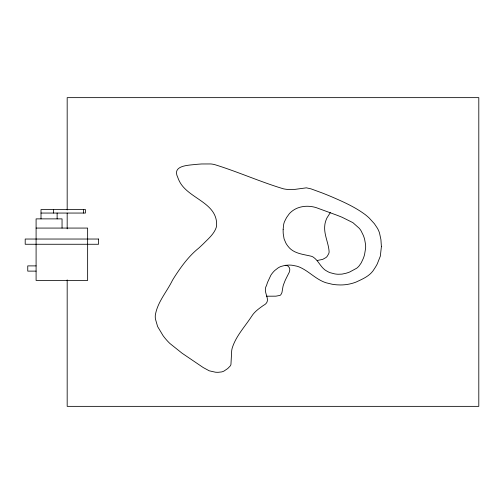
<?xml version="1.0" encoding="UTF-8"?>
<svg xmlns="http://www.w3.org/2000/svg" width="504" height="504" viewBox="0 0 504 504"><rect width="100%" height="100%" fill="white"/><g stroke="black" fill="none" stroke-linecap="round" stroke-linejoin="round"><path stroke-width="0.76" d="M330.479 212.367L326.989 217.86A26.334 26.334 0 0 0 325.773 220.859L325.225 222.755A19.013 19.013 0 0 0 324.853 224.809C323.492 234.19 328.69 242.833 329.125 251.981A7.27 7.27 0 0 1 328.69 253.726L327.26 256.227A8.94 8.94 0 0 1 325.943 257.569L322.654 259.402L317.243 260.48M41.007 213.053L85.453 213.053L85.46 209.563L41.007 209.563L41.007 218.875M36.093 228.073L87.639 228.073L87.639 280.457L36.093 280.457L36.093 218.875L62.049 218.875L62.049 228.073M36.093 265.892L27.752 265.892L27.752 271.12L36.093 271.12M266.503 296.201L275.921 296.169L279.934 295.42A3.667 3.667 0 0 0 280.917 294.613L281.95 292.559L282.971 286.644A21.351 21.351 0 0 1 283.475 284.785L284.949 280.974A68.689 68.689 0 0 1 286.159 278.372L289.309 272.128L289.781 270.062A6.224 6.224 0 0 0 289.699 268.934L289.523 268.21A3.887 3.887 0 0 0 289.183 267.454L287.74 265.829L285.68 265.375A40.553 40.553 0 0 0 285.233 265.343M83.437 209.563L83.437 213.053M67.177 209.973L67.177 97.644L478.8 97.644L478.8 406.356L67.177 406.356L67.177 279.884M67.177 213.116L67.177 228.829M57.128 213.053L57.128 218.875M53.632 209.563L53.632 213.053M381.389 246.645L380.35 256.108L377.269 263.92A52.542 52.542 0 0 1 374.144 269.142C370.276 275.814 362.893 278.888 356.252 281.988A41.227 41.227 0 0 1 351.905 283.437A42.966 42.966 0 0 1 340.509 284.962L337.088 284.836A51.263 51.263 0 0 1 332.104 284.231L326.17 282.794A34.556 34.556 0 0 1 322.295 281.282C314.471 277.616 308.328 271.19 300.485 267.536A25.836 25.836 0 0 0 296.856 266.181L292.175 265.255A29.761 29.761 0 0 0 288.95 265.079L285.125 265.362L281.037 266.44A17.357 17.357 0 0 0 278.17 267.863L274.856 270.421A24.904 24.904 0 0 0 270.856 275.241L267.511 282.429A54.407 54.407 0 0 0 266.553 285.503C261.841 292.641 273.017 300.617 263.315 305.487C258.943 308.606 254.4 311.756 251.559 316.443C244.812 326.787 235.815 336.231 232.161 348.251A23.965 23.965 0 0 0 231.683 350.803L230.945 364.442A4.643 4.643 0 0 1 230.271 365.929L227.751 368.537L223.965 371.083A11.51 11.51 0 0 1 221.565 371.933L218.201 372.305A29.339 29.339 0 0 1 215.403 372.198L209.229 370.805L203.232 367.555L182.064 353.209L169.917 343.501A55.509 55.509 0 0 1 166.2 339.589A68.777 68.777 0 0 1 163.113 335.733L157.613 326.548L155.408 318.931A19.259 19.259 0 0 1 155.308 315.34C157.317 302.261 166.799 291.917 172.469 280.268A147.956 147.956 0 0 1 174.995 276.198C181.717 265.854 189.132 255.793 198.834 248.037A286.889 286.889 0 0 0 203.44 243.716C208.114 238.928 213.683 234.404 216.065 227.94A12.493 12.493 0 0 0 216.619 225.534C217.659 202.362 188.244 198.897 179.443 181.327A33.995 33.995 0 0 1 177.748 177.339C171.725 165.136 188.981 165.318 196.258 164.38A223.114 223.114 0 0 1 201.632 163.97L210.848 163.951A25.736 25.736 0 0 1 214.742 164.632C237.913 171.776 260.108 181.787 283.317 188.779A30.303 30.303 0 0 0 287.06 189.378L295.035 189.365L306.401 187.834L310.937 188.843L321.804 192.805A412.959 412.959 0 0 1 330.649 196.371C342.55 201.48 354.596 206.747 365.06 214.502A54.772 54.772 0 0 1 369.287 218.125L374.359 223.681L377.427 228.249A26.523 26.523 0 0 1 379.512 232.999L380.923 239.595L381.389 246.645M283.154 229.301L283.135 230.454A50.438 50.438 0 0 0 283.242 233.78L284.086 238.896L285.869 243.073A23.631 23.631 0 0 0 287.973 246.223C293.479 253.739 303.276 254.23 311.535 256.297A10.477 10.477 0 0 1 313.116 257.04C318.805 260.681 320.79 268.128 327.027 271.215A19.196 19.196 0 0 0 330.17 272.702L334.725 273.886A29.434 29.434 0 0 0 338.026 274.252L341.989 274.126L346.128 273.218A43.987 43.987 0 0 0 349.751 271.977L356.706 268.21A16.947 16.947 0 0 0 359.245 265.753L361.236 262.868L363.359 258.306A38.436 38.436 0 0 0 364.562 254.545L365.608 248.264A25.956 25.956 0 0 0 365.564 244.516L364.619 239.293A36.994 36.994 0 0 0 363.315 235.381L361.103 230.87A22.17 22.17 0 0 0 359.251 228.287L352.907 222.655L342.235 217.337A154.199 154.199 0 0 0 335.393 214.647L316.481 207.736A29.326 29.326 0 0 0 313.318 206.898A30.511 30.511 0 0 0 308.221 206.287L307.27 206.268A27.153 27.153 0 0 0 301.367 206.898A28.463 28.463 0 0 0 299.899 207.264L297.845 207.925A21.162 21.162 0 0 0 295.268 209.097L294.645 209.444A23.134 23.134 0 0 0 291.665 211.497L290.6 212.423A18.881 18.881 0 0 0 289.183 213.904L286.562 217.552L284.464 221.703A18.113 18.113 0 0 0 283.613 224.759L283.154 229.301M98.532 239.035L25.2 239.035L25.2 244.264L98.532 244.264L98.532 239.035"/></g></svg>
